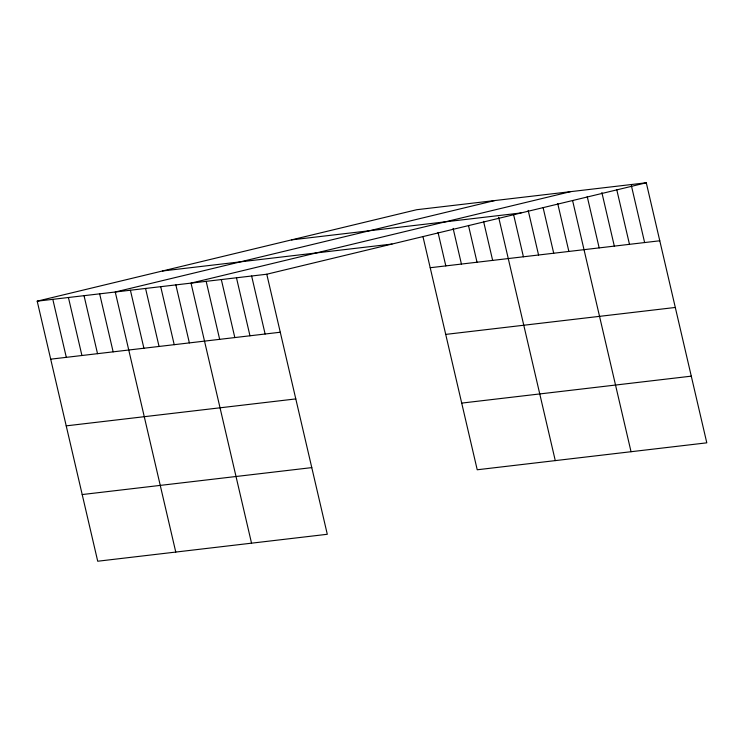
<?xml version="1.0" encoding="UTF-8"?>
<svg xmlns="http://www.w3.org/2000/svg" width="744" height="744" viewBox="0 0 744 744"><rect width="100%" height="100%" fill="white"/><g stroke="black" fill="none" stroke-linecap="round" stroke-linejoin="round"><path stroke-width="1.12" d="M37.2 301.171L266.78 274.229L327.295 534.285L97.715 561.227L37.2 301.171L416.705 209.715L646.285 182.773L706.8 442.829L477.22 469.771L422.936 236.49M494.76 200.555L115.255 292.011L175.77 552.067M570.518 191.664L191.022 283.12L251.537 543.176M266.78 274.229L646.285 182.773M291.471 239.893L521.042 212.951M162.434 270.993L392.014 244.051M430.199 267.728L659.779 240.777M50.704 359.175L280.274 332.233M445.721 334.4L675.301 307.458M66.216 425.856L295.796 398.914M461.708 403.099L691.288 376.157M82.203 494.555L311.783 467.613M631.386 185.665L644.63 242.563M616.757 189.673L629.48 244.339M601.868 192.566L614.321 246.115M587.23 196.574L599.171 247.892M572.601 200.592L631.042 451.72M557.702 203.484L568.872 251.453M543.074 207.492L553.713 253.23M528.184 210.385L538.563 255.006M513.546 214.393L523.413 256.782M498.657 217.285L555.275 460.61M483.563 221.349L492.649 260.4M468.469 225.413L477.034 262.232M453.115 228.362L461.429 264.064M438.03 232.426L445.814 265.896M251.63 276.005L265.124 334.019M236.471 277.782L249.975 335.795M221.321 279.558L234.825 337.571M206.172 281.344L219.666 339.348M175.863 284.896L189.367 342.91M160.713 286.673L174.217 344.686M145.564 288.449L159.058 346.462M130.405 290.234L143.908 348.238M99.65 293.843L113.144 351.847M84.035 295.675L97.529 353.679M68.42 297.507L81.924 355.511M52.815 299.339L66.309 357.343"/></g></svg>
